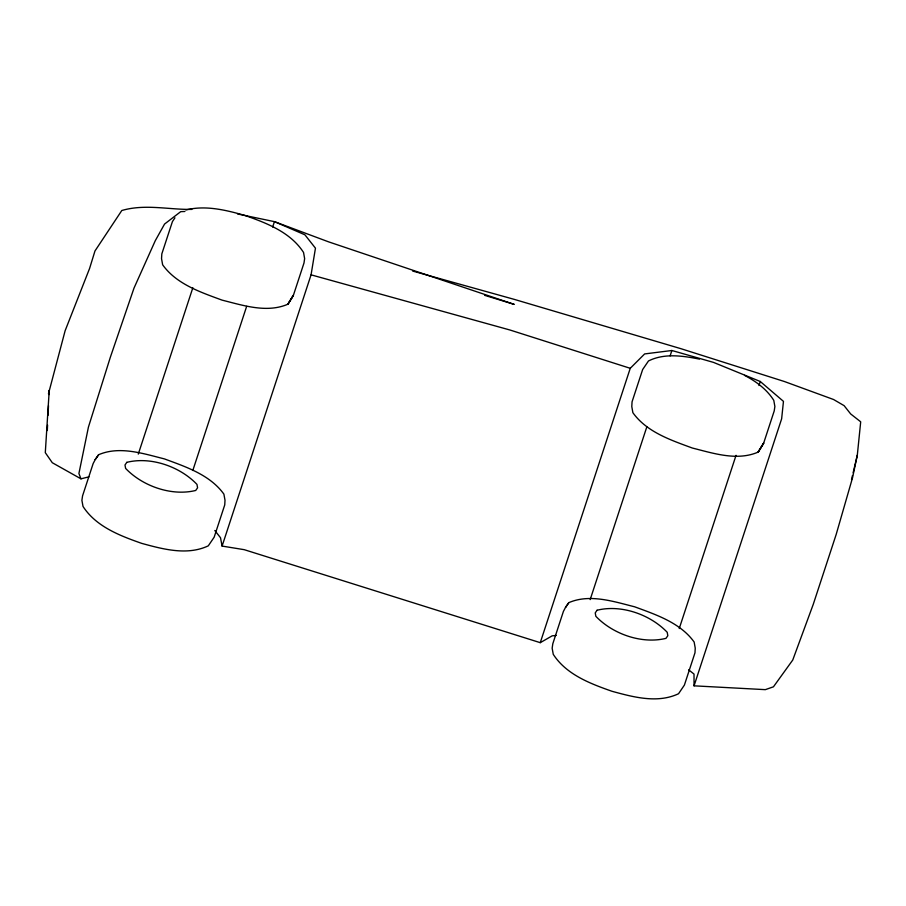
<?xml version="1.0" encoding="UTF-8"?>
<svg xmlns="http://www.w3.org/2000/svg" width="906" height="906" viewBox="0 0 906 906"><rect width="100%" height="100%" fill="white"/><g stroke="black" fill="none" stroke-linecap="round" stroke-linejoin="round"><path stroke-width="1.36" d="M49.026 394.586L49.23 390.429L45.3 452.66L52.299 462.728L80.985 478.832L88.901 476.85M47.305 430.531L47.576 425.005M48.041 415.322L48.505 405.639M688.662 669.828L694.019 674.064L694.053 685.831L765.332 689.647L773.441 686.816L792.761 660.01L813.26 604.325L836.17 534.472L852.535 477.768L857.314 455.14L860.7 421.811L850.677 413.951L844.12 405.661L833.577 399.512L784.403 381.517L681.04 348.719L514.234 299.365L412.683 271.064M556.227 635.423L552.173 635.842L540.259 642.671L244.246 549.682L222.095 546.08L311.064 274.835L315.458 248.176L304.914 234.813L274.439 221.642L237.508 213.952M851.515 479.568L852.478 475.503M853.124 472.785L857.314 455.14M48.46 393.827L65.13 330.724L89.581 268.47L94.971 250.973L121.8 210.509C144.813 203.759 168.516 209.728 191.879 209.399M138.278 454.11L192.842 287.768M192.819 470.474L246.647 306.375M272.672 227.021L274.439 221.642L328.516 241.823L514.212 304.382L484.653 295.333M540.259 642.671L630.248 368.3L644.642 353.929L671.878 350.497L713.486 362.389L760.27 381.494L783.463 401.369L781.64 418.81L694.053 685.831M590.168 599.613L646.839 426.839M670.123 355.854L671.878 350.497M679.24 628.549L736.046 455.333M758.956 385.514L760.27 381.494M95.311 459.455L93.171 463.51L82.571 495.809L81.902 500.316L83.012 506.431C96.104 526.68 119.966 535.74 141.744 543.385C163.001 549.172 187.236 555.808 208.301 545.831L214.156 537.201L224.745 504.891L225.005 500.248L223.895 494.132C209.999 474.812 185.855 466.817 164.405 458.9C143.386 453.646 119.637 445.684 98.618 454.721L95.311 459.455L98.618 454.721M565.548 607.348L563.407 611.414L552.819 643.713L552.15 648.209L553.26 654.336C566.352 674.585 590.214 683.634 611.98 691.278C633.249 697.076 657.484 703.702 678.537 693.736L684.392 685.095L694.981 652.796L695.242 648.141L694.143 642.026C680.236 622.705 656.091 614.71 634.653 606.805C613.622 601.539 589.885 593.589 568.855 602.626L565.548 607.348L568.855 602.626M174.937 217.825L172.412 221.63L161.823 253.895L161.54 258.629L162.638 264.79C176.477 284.178 200.645 292.219 222.095 300.135C243.125 305.39 266.919 313.329 287.927 304.19L293.408 295.277L303.986 263.023L304.631 258.618L303.544 252.457C290.486 232.163 266.624 223.057 244.846 215.424C225.832 210.045 205.424 204.983 185.775 209.999M184.903 211.46L180.724 211.653L164.552 224.065L155.288 240.679L134.02 288.074L110.362 357.19L88.437 427.066L78.913 473.51L80.985 478.832M699.432 359.104C682.773 355.798 664.325 353.034 648.492 360.95L642.648 369.535L632.06 401.8L631.788 406.534L632.875 412.683C646.714 432.083 670.882 440.112 692.331 448.028C713.373 453.294 737.156 461.233 758.163 452.094L763.645 443.181L774.222 410.916L774.879 406.511L773.781 400.35C766.759 389.24 756.023 381.369 744.528 375.356M311.064 274.835L509.908 329.988L630.248 368.3M214.813 530.508L220.498 537.711L222.095 546.08M293.408 295.277L287.927 304.19L293.408 295.277M763.645 443.181L758.163 452.094L763.645 443.181M126.84 462.332L124.994 464.982L125.617 468.413C142.57 486.194 171.642 496.42 195.719 490.463L197.587 487.813L196.964 484.393C180.022 466.59 150.917 456.352 126.84 462.332M597.077 610.236L595.231 612.886L595.854 616.307C612.807 634.087 641.878 644.325 665.967 638.356L667.824 635.718L667.212 632.286C650.27 614.495 621.165 604.257 597.077 610.236"/></g></svg>
